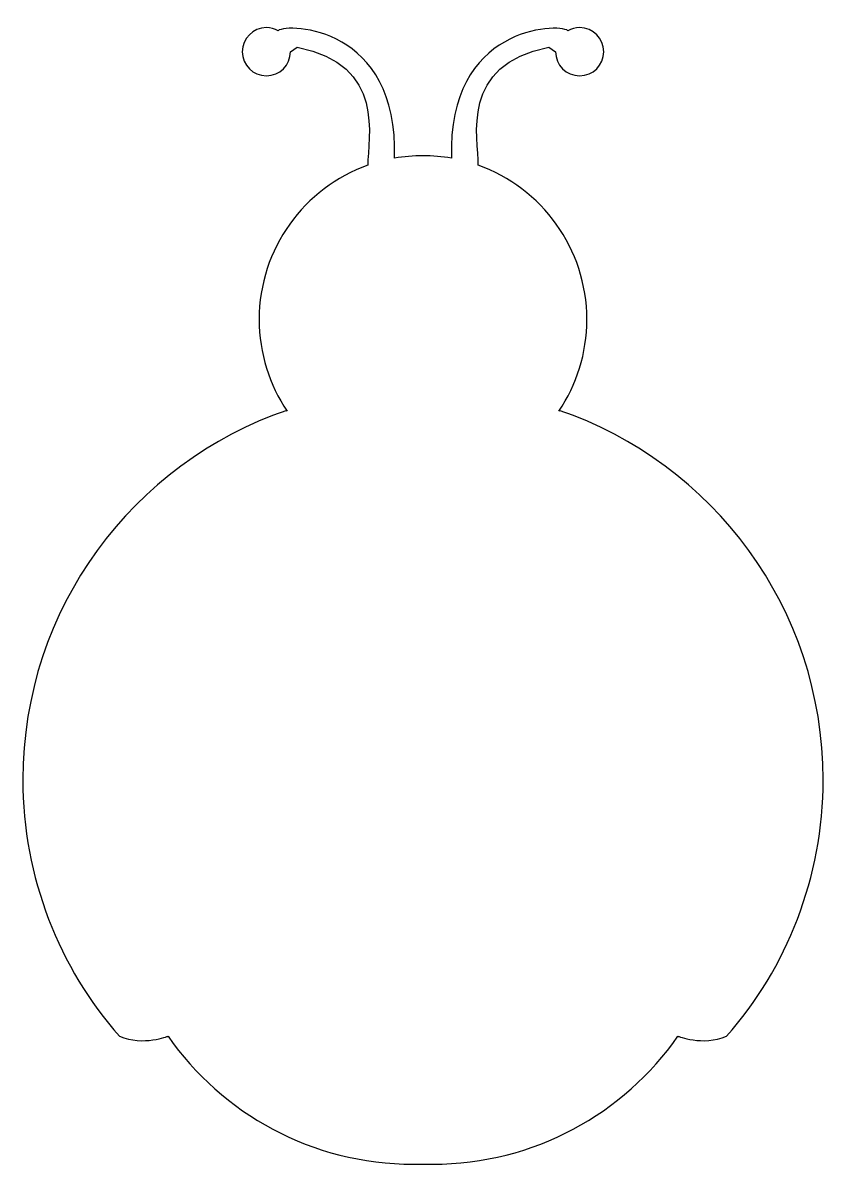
# Model space of a CAD drawing. Header units: centimetres. Extents: x -5 to 5, y -7 to 7.1.
import ezdxf

# ---------------------------------------------------------------- set-up
doc = ezdxf.new("R2010")
doc.units = ezdxf.units.CM
doc.header["$MEASUREMENT"] = 0
doc.layers.add('Camada 1', color=7, linetype='Continuous')

msp = doc.modelspace()

# ---------------------------------------------------------------- linework, layer by layer
at = {"layer": 'Camada 1'}
msp.add_open_spline([(0.00001, 5.45569), (0.12016, 5.45569), (0.23779, 5.44524), (0.35233, 5.42532), (0.35233, 5.42532), (0.35233, 5.42532), (0.35233, 5.42532), (0.35233, 5.42532), (0.35233, 5.42532), (0.29915, 7.06092), (1.67138, 7.1031), (1.79476, 7.00576), (1.79476, 7.00576), (1.83776, 7.0297), (1.88723, 7.0433), (1.93994, 7.0433), (1.93994, 7.0433), (2.1048, 7.0433), (2.23847, 6.90974), (2.23847, 6.74485), (2.23847, 6.74485), (2.23847, 6.58001), (2.1048, 6.44645), (1.93994, 6.44645), (1.93994, 6.44645), (1.77508, 6.44645), (1.64151, 6.58002), (1.64151, 6.74485), (1.64151, 6.74485), (1.64151, 6.74485), (1.55859, 6.80163), (1.55859, 6.80163), (1.55859, 6.80163), (0.44734, 6.5856), (0.68639, 5.67051), (0.68464, 5.33732), (0.68464, 5.33732), (1.46868, 5.05649), (2.02954, 4.30687), (2.02954, 3.42626), (2.02954, 3.42626), (2.02954, 3.00584), (1.90167, 2.61547), (1.68296, 2.29157), (1.68296, 2.29157), (1.68296, 2.29157), (1.68524, 2.30009), (1.68524, 2.30009), (1.68524, 2.30009), (3.58799, 1.65019), (4.9561, -0.15331), (4.9561, -2.27609), (4.9561, -2.27609), (4.9561, -3.49487), (4.50514, -4.60834), (3.761, -5.45874), (3.761, -5.45874), (3.46199, -5.5809), (3.15759, -5.45766), (3.15759, -5.45766), (3.15759, -5.45766), (2.48878, -6.41622), (1.37779, -7.04331), (0.12039, -7.04331), (0.12039, -7.04331), (0.12039, -7.04331), (-0.1204, -7.0433), (-0.1204, -7.0433), (-0.1204, -7.0433), (-1.37781, -7.0433), (-2.48879, -6.41621), (-3.1576, -5.45765), (-3.1576, -5.45765), (-3.1576, -5.45765), (-3.46206, -5.58089), (-3.76093, -5.45873), (-3.76093, -5.45873), (-4.50518, -4.60834), (-4.95614, -3.49487), (-4.95614, -2.27609), (-4.95614, -2.27609), (-4.95614, -0.15328), (-3.5879, 1.65019), (-1.6852, 2.30009), (-1.6852, 2.30009), (-1.6852, 2.30009), (-1.68292, 2.29157), (-1.68292, 2.29157), (-1.68292, 2.29157), (-1.9017, 2.61547), (-2.0295, 3.00584), (-2.0295, 3.42626), (-2.0295, 3.42626), (-2.0295, 4.30687), (-1.46861, 5.05649), (-0.6846, 5.33732), (-0.6846, 5.33732), (-0.6864, 5.67048), (-0.4473, 6.5856), (-1.55852, 6.80163), (-1.55852, 6.80163), (-1.55852, 6.80163), (-1.64144, 6.74485), (-1.64144, 6.74485), (-1.64144, 6.74485), (-1.64144, 6.58001), (-1.77498, 6.44645), (-1.93984, 6.44645), (-1.93984, 6.44645), (-2.10473, 6.44645), (-2.23837, 6.57999), (-2.23837, 6.74485), (-2.23837, 6.74485), (-2.23837, 6.90974), (-2.10473, 7.0433), (-1.93984, 7.0433), (-1.93984, 7.0433), (-1.88721, 7.0433), (-1.83768, 7.0297), (-1.79474, 7.00576), (-1.79474, 7.00576), (-1.67131, 7.10307), (-0.29908, 7.0609), (-0.35218, 5.42532), (-0.35218, 5.42532), (-0.35218, 5.42532), (-0.35218, 5.42532), (-0.35218, 5.42532), (-0.35218, 5.42532), (-0.23779, 5.44524), (-0.12011, 5.45569), (0.00001, 5.45569)], degree=3, knots=[0, 0, 0, 0, 0.02941176, 0.02941176, 0.02941176, 0.02941176, 0.05882353, 0.05882353, 0.05882353, 0.05882353, 0.08823529, 0.08823529, 0.08823529, 0.08823529, 0.11764706, 0.11764706, 0.11764706, 0.11764706, 0.14705882, 0.14705882, 0.14705882, 0.14705882, 0.17647059, 0.17647059, 0.17647059, 0.17647059, 0.20588235, 0.20588235, 0.20588235, 0.20588235, 0.23529412, 0.23529412, 0.23529412, 0.23529412, 0.26470588, 0.26470588, 0.26470588, 0.26470588, 0.29411765, 0.29411765, 0.29411765, 0.29411765, 0.32352941, 0.32352941, 0.32352941, 0.32352941, 0.35294118, 0.35294118, 0.35294118, 0.35294118, 0.38235294, 0.38235294, 0.38235294, 0.38235294, 0.41176471, 0.41176471, 0.41176471, 0.41176471, 0.44117647, 0.44117647, 0.44117647, 0.44117647, 0.47058824, 0.47058824, 0.47058824, 0.47058824, 0.5, 0.5, 0.5, 0.5, 0.52941176, 0.52941176, 0.52941176, 0.52941176, 0.55882353, 0.55882353, 0.55882353, 0.55882353, 0.58823529, 0.58823529, 0.58823529, 0.58823529, 0.61764706, 0.61764706, 0.61764706, 0.61764706, 0.64705882, 0.64705882, 0.64705882, 0.64705882, 0.67647059, 0.67647059, 0.67647059, 0.67647059, 0.70588235, 0.70588235, 0.70588235, 0.70588235, 0.73529412, 0.73529412, 0.73529412, 0.73529412, 0.76470588, 0.76470588, 0.76470588, 0.76470588, 0.79411765, 0.79411765, 0.79411765, 0.79411765, 0.82352941, 0.82352941, 0.82352941, 0.82352941, 0.85294118, 0.85294118, 0.85294118, 0.85294118, 0.88235294, 0.88235294, 0.88235294, 0.88235294, 0.91176471, 0.91176471, 0.91176471, 0.91176471, 0.94117647, 0.94117647, 0.94117647, 0.94117647, 1, 1, 1, 1], dxfattribs=at)

doc.saveas('drawing.dxf')
